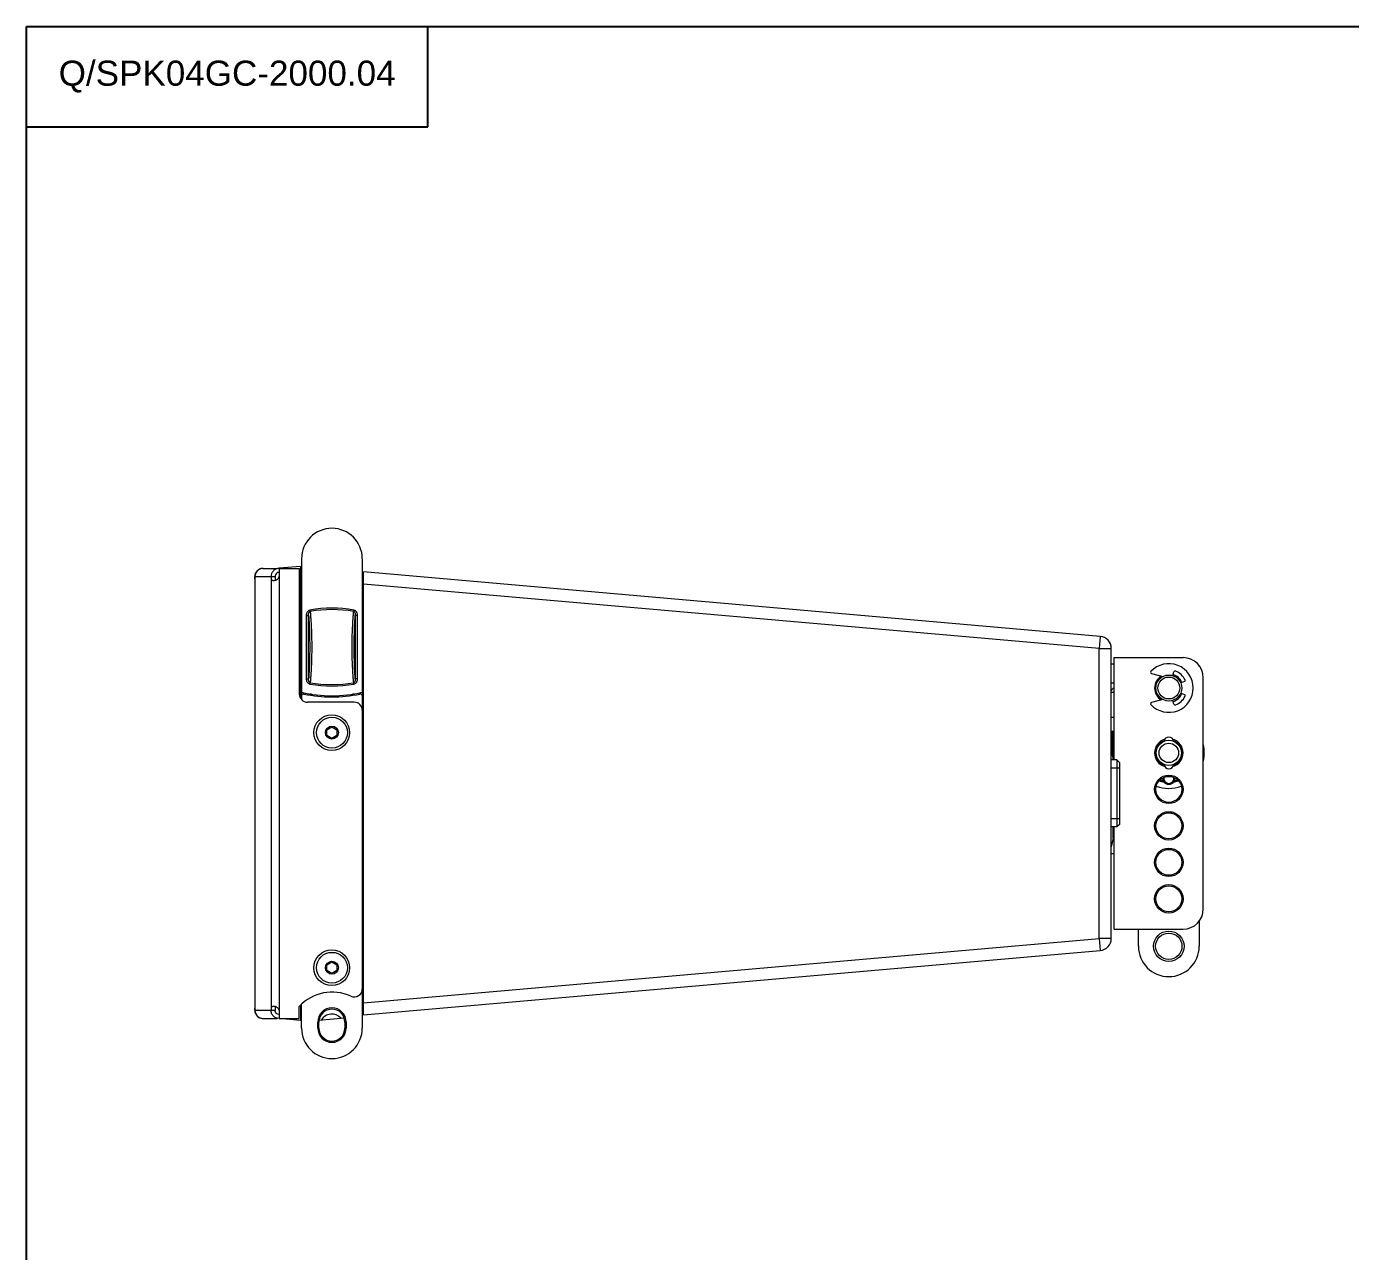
# Model space of a CAD drawing. Header units: millimetres. Extents: x 0 to 1040, y 0 to 735.
# Drawn here: x 0 to 326.6, y 432.9 to 735.1 of the extents above; entities that cross this region are included whole.
import ezdxf

# ---------------------------------------------------------------- set-up
doc = ezdxf.new("R2010")
doc.units = ezdxf.units.MM
doc.header["$LTSCALE"] = 0.1
doc.layers.get('0').update_dxf_attribs({"lineweight": 13})
doc.layers.add('图框', color=7, linetype='Continuous')
doc.styles.get("Standard").update_dxf_attribs({"font": 'arial.ttf'})

# ---------------------------------------------------------------- blocks, each defined once
blk = doc.blocks.new('A4-H')
at = {"layer": '图框'}
for p, q in [((28.287, 202.953), (28.287, 210.021)), ((0, 202.953), (28.287, 202.953))]:
    blk.add_line(p, q, dxfattribs=at)
blk.add_lwpolyline([(0, 210.021), (297, 210.021), (297, 0), (0, 0)], close=True, dxfattribs=at)
at = {"layer": '图框', "insert": (14.144, 206.487), "char_height": 1.76786, "width": 28.2872, "attachment_point": 5}
blk.add_mtext('Q/SPK04GC-2000.04', dxfattribs=at)

msp = doc.modelspace()

# ---------------------------------------------------------------- linework, layer by layer
at = {"lineweight": 9}
for p, q in [((58.3, 601.38), (61.83, 601.38)), ((67.6, 601.88), (62.3, 601.42)), ((62.31, 601.38), (62.31, 545.88)), ((62.31, 601.38), (67.3, 601.38)), ((64.38, 601.6), (64.38, 601.38)), ((67.3, 601.38), (67.3, 570.38)), ((67.6, 601.88), (67.6, 569.37)), ((67.85, 601.66), (67.6, 601.68)), ((67.85, 603.78), (67.85, 569.04)), ((82.85, 603.78), (82.85, 497.68)), ((56.3, 599.38), (56.3, 545.88)), ((56.3, 599.38), (61.31, 599.38)), ((56.36, 599.38), (56.36, 545.88)), ((60.32, 599.38), (60.32, 545.88)), ((83.1, 600.33), (82.85, 600.35)), ((83.1, 491.23), (83.1, 600.53)), ((264.86, 584.63), (83.1, 600.53)), ((264.6, 581.64), (83.1, 597.52)), ((69.1, 574.15), (69.1, 589.81)), ((69.1, 589.81), (69.59, 589.81)), ((69.59, 574.15), (69.59, 589.81)), ((69.91, 591.12), (69.98, 590.75)), ((80.79, 591.12), (80.73, 590.75)), ((81.11, 589.81), (81.11, 574.15)), ((81.61, 589.81), (81.11, 589.81)), ((81.61, 589.81), (81.61, 574.15)), ((264.86, 584.63), (264.6, 581.64)), ((264.6, 581.64), (267.6, 581.64)), ((264.6, 510.12), (264.6, 581.64)), ((267.6, 510.12), (267.6, 581.64)), ((268.3, 579.38), (285.3, 579.38)), ((268.3, 554.13), (268.3, 579.38)), ((267.6, 577.88), (268.3, 577.88)), ((277.53, 575.45), (280.32, 574.71)), ((282.79, 575.01), (283.06, 575.88)), ((69.1, 574.15), (69.59, 574.15)), ((69.91, 572.84), (69.98, 573.21)), ((80.79, 572.84), (80.73, 573.21)), ((81.61, 574.15), (81.11, 574.15)), ((268.3, 573.08), (267.6, 573.08)), ((285.67, 573.48), (284.84, 573.14)), ((290.3, 517.38), (290.3, 574.38)), ((80.85, 568.38), (69.3, 568.38)), ((267.6, 570.88), (268.3, 570.88)), ((280.32, 569.05), (277.53, 568.31)), ((283.06, 567.88), (282.79, 568.75)), ((284.84, 570.62), (285.67, 570.28)), ((74.1, 561.6), (75.35, 562.32)), ((75.35, 562.32), (76.6, 561.6)), ((267.6, 564.71), (268.3, 564.71)), ((74.1, 560.16), (74.1, 561.6)), ((75.35, 559.44), (74.1, 560.16)), ((76.6, 560.16), (75.35, 559.44)), ((76.6, 561.6), (76.6, 560.16)), ((267.6, 561.28), (267.8, 561.28)), ((267.8, 559.86), (267.6, 559.86)), ((268.1, 559.41), (267.6, 559.41)), ((267.8, 561.28), (267.8, 557.6)), ((268.1, 560.98), (268.1, 554.13)), ((268.3, 560.78), (268.1, 560.78)), ((268.1, 557.6), (267.8, 557.6)), ((268.3, 555.98), (268.1, 555.98)), ((269, 554.13), (267.6, 554.13)), ((269.6, 552.13), (267.6, 552.13)), ((268.1, 554.4), (268.05, 554.66)), ((268.09, 554.51), (268.09, 554.47)), ((268.09, 554.47), (268.1, 554.4)), ((268.1, 554.13), (268.1, 554.4)), ((269.6, 553.53), (269, 554.13)), ((269, 554.13), (269, 537.63)), ((269.6, 553.53), (269.6, 538.23)), ((280.49, 548.98), (280.67, 549.06)), ((280.63, 548.73), (280.79, 548.84)), ((282.97, 548.73), (282.81, 548.84)), ((283.12, 548.98), (282.94, 549.06)), ((56.3, 545.88), (56.3, 492.38)), ((56.36, 545.88), (56.36, 492.38)), ((60.32, 545.88), (60.32, 492.38)), ((62.31, 545.88), (62.31, 490.38)), ((269.6, 539.63), (267.6, 539.63)), ((269, 537.63), (267.6, 537.63)), ((268.1, 534.85), (268.1, 537.63)), ((268.1, 534.91), (268.1, 537.63)), ((268.3, 535.78), (268.1, 535.78)), ((268.3, 512.38), (268.3, 537.63)), ((269.6, 538.23), (269, 537.63)), ((268.1, 534.85), (267.6, 532.68)), ((268.1, 534.91), (268.1, 534.85)), ((268.3, 530.98), (267.6, 530.98)), ((289.3, 514.38), (289.3, 508.18)), ((83.1, 494.24), (264.6, 510.12)), ((267.6, 510.12), (264.6, 510.12)), ((264.6, 510.12), (264.86, 507.13)), ((268.3, 512.38), (285.3, 512.38)), ((274.3, 508.18), (274.3, 512.38)), ((83.1, 491.23), (264.86, 507.13)), ((74.1, 503.6), (75.35, 504.32)), ((74.1, 502.16), (74.1, 503.6)), ((75.35, 504.32), (76.6, 503.6)), ((76.6, 503.6), (76.6, 502.16)), ((75.35, 501.44), (74.1, 502.16)), ((76.6, 502.16), (75.35, 501.44)), ((82.85, 497.66), (82.85, 487.98)), ((67.3, 490.38), (67.3, 493.32)), ((67.6, 493.59), (67.6, 489.88)), ((67.85, 487.98), (67.85, 493.81)), ((56.3, 492.38), (61.31, 492.38)), ((58.3, 490.38), (61.83, 490.38)), ((67.6, 489.88), (62.3, 490.34)), ((62.31, 490.38), (67.3, 490.38)), ((64.38, 490.38), (64.38, 490.16)), ((67.6, 490.08), (67.85, 490.1)), ((72.22, 489.98), (78.36, 490.52)), ((82.85, 491.41), (83.1, 491.43)), ((71.85, 487.98), (71.85, 489.48)), ((71.85, 489.48), (72.15, 489.48)), ((71.85, 487.98), (72.15, 487.98)), ((72.15, 487.98), (72.15, 489.48)), ((78.55, 489.48), (78.55, 487.98)), ((78.85, 489.48), (78.55, 489.48)), ((78.85, 487.98), (78.55, 487.98)), ((78.85, 489.48), (78.85, 487.98))]:
    msp.add_line(p, q, dxfattribs=at)
for centre, radius in [((281.8, 571.88), 3.2), ((281.8, 571.88), 2.7), ((75.3, 560.88), 4.4), ((75.35, 560.88), 3.8), ((75.35, 560.88), 1.6), ((281.8, 555.88), 3.1), ((281.8, 555.88), 2.4), ((281.8, 546.88), 3.5), ((281.8, 546.88), 3.2), ((281.8, 537.88), 3.5), ((281.8, 537.88), 3.2), ((281.8, 528.88), 3.5), ((281.8, 528.88), 3.2), ((281.8, 519.88), 3.5), ((281.8, 519.88), 3.2), ((281.8, 508.18), 3.75), ((281.8, 508.18), 3.25), ((75.3, 502.88), 4.4), ((75.35, 502.88), 3.8), ((75.35, 502.88), 1.6)]:
    msp.add_circle(centre, radius, dxfattribs=at)
for centre, radius, start, end in [((75.35, 603.78), 7.5, 0, 180), ((58.3, 599.38), 2, 90, 180.0001), ((58.37, 599.38), 2, 126.7639, 180.0425), ((58.35, 599.4), 1.98, 125.5442, 126.7222), ((58.36, 599.39), 1.99, 110.4264, 125.5141), ((58.35, 599.4), 1.98, 101.8861, 110.3731), ((58.35, 599.39), 1.99, 90.0403, 101.9003), ((61.19, 599.74), 1.25, 308.5446, 310.3001), ((75.35, 560.12), 31.47, 80.045, 99.955), ((75.35, 561.08), 30.16, 79.7297, 100.2703), ((264.6, 581.64), 3, 0, 85), ((285.3, 574.38), 5, 0, 90), ((277.61, 575.74), 0.3, 137.3411, 255), ((281.8, 571.88), 6, 222.6589, 137.3411), ((282.51, 575.1), 0.3, 323.3651, 342.5), ((281.8, 571.88), 3.5, 22.4916, 72.4991), ((283.35, 575.79), 0.3, 68.404, 162.5), ((281.8, 571.88), 4.5, 26.596, 68.404), ((75.35, 603.84), 31.47, 260.045, 279.955), ((75.35, 602.88), 30.16, 259.7297, 280.2703), ((281.8, 571.88), 3.5, 122.7079, 237.2935), ((284.95, 572.86), 0.3, 112.5, 131.4421), ((285.56, 573.76), 0.3, 292.5, 26.596), ((69.3, 570.38), 2, 180, 270), ((75.35, 602.98), 33, 256.8634, 283.1366), ((68.35, 569.92), 0.5, 78.0115, 180), ((75.35, 602.88), 33.2, 258.0115, 281.9885), ((70.15, 569.58), 0.8, 81.1501, 127.5861), ((80.55, 569.58), 0.8, 52.4139, 98.8499), ((80.85, 566.38), 2, 0, 90), ((82.35, 569.92), 0.5, 0, 101.9885), ((282.51, 568.66), 0.3, 17.5, 35.7957), ((281.8, 571.88), 3.5, 287.5009, 337.5085), ((281.8, 571.88), 4.5, 291.596, 333.404), ((284.95, 570.9), 0.3, 229.5642, 247.5), ((285.56, 570), 0.3, 333.404, 67.5), ((277.61, 568.02), 0.3, 105, 222.6589), ((283.35, 567.98), 0.3, 197.5, 291.596), ((8.69, 507.12), 263.99, 11.0241, 11.2487), ((267.8, 560.98), 0.3, 0, 90), ((281.8, 555.88), 3.5, 106.7483, 253.2542), ((281.8, 555.88), 3.2, 111.3946, 248.6034), ((281.8, 558.58), 1.2, 7.805, 172.195), ((281.8, 555.88), 3.5, 286.7483, 73.2542), ((281.8, 555.88), 3.2, 291.3946, 68.6034), ((99.27, 524.51), 171.45, 10.1276, 10.9451), ((-120.59, 520.41), 390.16, 5.0145, 5.4691), ((281.8, 555.88), 8.75, 347.0344, 12.9656), ((281.8, 553.18), 1.2, 187.805, 352.195), ((281.8, 555.88), 7.25, 251.0699, 260.7028), ((281.8, 555.88), 7.03, 251.889, 259.1926), ((281.58, 549.56), 1.24, 172.7621, 181.1591), ((281.57, 549.56), 1.23, 172.4062, 172.7422), ((281.8, 549.58), 1.45, 204.6362, 216.1209), ((281.8, 549.58), 1.25, 168.9665, 11.064), ((281.8, 555.88), 7.25, 279.2972, 288.9301), ((281.8, 549.58), 1.45, 323.8791, 335.3638), ((281.8, 555.88), 7.03, 280.8074, 288.1085), ((282.04, 549.56), 1.23, 7.2708, 7.6035), ((282.03, 549.56), 1.24, 358.8263, 7.265), ((281.8, 555.88), 8.75, 249.3524, 290.6476), ((285.3, 517.38), 5, 270, 0), ((264.6, 510.12), 3, 275, 0), ((281.8, 508.18), 7.5, 180, 0), ((75.4, 485.88), 11, 65.214, 137.4226), ((80.85, 497.68), 2, 245.214, 0), ((58.3, 492.38), 2, 180, 270), ((58.37, 492.38), 2, 179.9575, 233.2361), ((58.35, 492.36), 1.98, 233.2778, 234.4558), ((58.36, 492.37), 1.99, 234.4859, 249.5736), ((58.35, 492.36), 1.98, 249.6269, 258.1139), ((58.35, 492.37), 1.99, 258.0997, 269.9597), ((75.35, 489.48), 3.5, 0, 180), ((75.35, 489.48), 3.2, 0, 180), ((75.3, 488.43), 3, 42.2434, 147.7566), ((75.35, 487.98), 7.5, 180, 0), ((75.35, 487.98), 3.5, 180, 0), ((75.35, 487.98), 3.2, 180, 0)]:
    msp.add_arc(centre, radius, start, end, dxfattribs=at)
for points, knots in [([(62.31, 601.38), (62.05, 601.38), (61.53, 601.28), (60.87, 600.83), (60.42, 600.17), (60.32, 599.64), (60.32, 599.38)], [0, 0, 0, 0, 0.249396, 0.499103, 0.749335, 1, 1, 1, 1]), ([(56.3, 599.38), (56.3, 599.36), (56.3, 599.27), (56.3, 599.18), (56.3, 599.12)], [0, 0, 0, 0, 0.259687, 1, 1, 1, 1]), ([(56.3, 599.12), (56.3, 599.08), (56.3, 599.01), (56.31, 598.93), (56.31, 598.88), (56.31, 598.86), (56.31, 598.85), (56.32, 598.84), (56.32, 598.84)], [0, 0, 0, 0, 0.417806, 0.732629, 0.845831, 0.928014, 0.978818, 1, 1, 1, 1]), ([(56.32, 598.84), (56.32, 598.84), (56.33, 598.86), (56.33, 598.88), (56.34, 598.93), (56.35, 599), (56.35, 599.08), (56.36, 599.21), (56.36, 599.31), (56.36, 599.38)], [0, 0, 0, 0, 0.021513, 0.076781, 0.165847, 0.286881, 0.436292, 0.610132, 1, 1, 1, 1]), ([(60.32, 599.38), (60.32, 599.23), (60.32, 598.98), (60.4, 598.68), (60.53, 598.53), (60.71, 598.43), (60.86, 598.41), (60.97, 598.41)], [0, 0, 0, 0, 0.329612, 0.564977, 0.663882, 0.764988, 1, 1, 1, 1]), ([(60.97, 598.41), (61.1, 598.41), (61.37, 598.45), (61.62, 598.55), (61.75, 598.62)], [0, 0, 0, 0, 0.467321, 1, 1, 1, 1]), ([(61.31, 599.38), (61.31, 599.35), (61.31, 599.22), (61.32, 599.09), (61.32, 598.99)], [0, 0, 0, 0, 0.253276, 1, 1, 1, 1]), ([(61.32, 598.99), (61.33, 598.9), (61.34, 598.73), (61.4, 598.56), (61.45, 598.5)], [0, 0, 0, 0, 0.54708, 1, 1, 1, 1]), ([(62.31, 600.38), (62.13, 600.38), (61.76, 600.28), (61.5, 599.99), (61.42, 599.83)], [0, 0, 0, 0, 0.499398, 1, 1, 1, 1]), ([(62, 598.78), (62.09, 598.86), (62.24, 599.03), (62.31, 599.27), (62.31, 599.38)], [0, 0, 0, 0, 0.499803, 1, 1, 1, 1]), ([(69.1, 589.81), (69.1, 589.95), (69.12, 590.23), (69.24, 590.56), (69.39, 590.8), (69.53, 590.95), (69.71, 591.06), (69.84, 591.1), (69.91, 591.12)], [0, 0, 0, 0, 0.249953, 0.499629, 0.62475, 0.749849, 0.874937, 1, 1, 1, 1]), ([(69.59, 589.81), (69.59, 589.9), (69.59, 590.04), (69.62, 590.21), (69.65, 590.34), (69.69, 590.47), (69.75, 590.59), (69.85, 590.7), (69.93, 590.74), (69.98, 590.75)], [0, 0, 0, 0, 0.247005, 0.370765, 0.494823, 0.619377, 0.744762, 0.871527, 1, 1, 1, 1]), ([(69.59, 589.81), (69.64, 589.25), (69.72, 588.04), (69.8, 586.15), (69.85, 584.1), (69.87, 581.98), (69.85, 579.86), (69.8, 577.82), (69.72, 575.92), (69.64, 574.71), (69.59, 574.15)], [0, 0, 0, 0, 0.108583, 0.231158, 0.363217, 0.500005, 0.636792, 0.768851, 0.891422, 1, 1, 1, 1]), ([(69.98, 590.75), (70.01, 590.46), (70.07, 589.85), (70.17, 588.52), (70.27, 586.71), (70.35, 584.4), (70.37, 581.98), (70.35, 579.56), (70.27, 577.25), (70.17, 575.44), (70.07, 574.11), (70.01, 573.5), (69.98, 573.21)], [0, 0, 0, 0, 0.050017, 0.104963, 0.226971, 0.360588, 0.500003, 0.639418, 0.773035, 0.895038, 0.949982, 1, 1, 1, 1]), ([(80.73, 573.21), (80.7, 573.5), (80.64, 574.11), (80.53, 575.44), (80.43, 577.25), (80.36, 579.56), (80.34, 581.98), (80.36, 584.4), (80.43, 586.71), (80.53, 588.52), (80.64, 589.85), (80.7, 590.46), (80.73, 590.75)], [0, 0, 0, 0, 0.050017, 0.104963, 0.226971, 0.360588, 0.500003, 0.639418, 0.773035, 0.895038, 0.949982, 1, 1, 1, 1]), ([(80.73, 590.75), (80.78, 590.74), (80.86, 590.7), (80.95, 590.59), (81.02, 590.47), (81.06, 590.34), (81.09, 590.21), (81.11, 590.04), (81.12, 589.9), (81.11, 589.81)], [0, 0, 0, 0, 0.128449, 0.255265, 0.380709, 0.505282, 0.629328, 0.753073, 1, 1, 1, 1]), ([(80.79, 591.12), (80.86, 591.1), (81, 591.06), (81.17, 590.95), (81.32, 590.8), (81.47, 590.56), (81.58, 590.23), (81.61, 589.95), (81.61, 589.81)], [0, 0, 0, 0, 0.125043, 0.250152, 0.375301, 0.500468, 0.75018, 1, 1, 1, 1]), ([(81.11, 574.15), (81.07, 574.71), (80.99, 575.92), (80.9, 577.82), (80.85, 579.86), (80.84, 581.98), (80.85, 584.1), (80.9, 586.15), (80.99, 588.04), (81.07, 589.25), (81.11, 589.81)], [0, 0, 0, 0, 0.108583, 0.231158, 0.363217, 0.500004, 0.636792, 0.768851, 0.891422, 1, 1, 1, 1]), ([(69.91, 572.84), (69.84, 572.86), (69.71, 572.9), (69.53, 573.01), (69.39, 573.17), (69.24, 573.4), (69.12, 573.73), (69.1, 574.01), (69.1, 574.15)], [0, 0, 0, 0, 0.125043, 0.250152, 0.375301, 0.500468, 0.75018, 1, 1, 1, 1]), ([(69.98, 573.21), (69.93, 573.22), (69.85, 573.26), (69.75, 573.37), (69.69, 573.49), (69.65, 573.62), (69.62, 573.75), (69.59, 573.92), (69.59, 574.06), (69.59, 574.15)], [0, 0, 0, 0, 0.128449, 0.255265, 0.380709, 0.505282, 0.629328, 0.753073, 1, 1, 1, 1]), ([(81.11, 574.15), (81.12, 574.06), (81.11, 573.92), (81.09, 573.75), (81.06, 573.62), (81.02, 573.49), (80.95, 573.37), (80.86, 573.26), (80.78, 573.22), (80.73, 573.21)], [0, 0, 0, 0, 0.247005, 0.370765, 0.494823, 0.619377, 0.744762, 0.871527, 1, 1, 1, 1]), ([(81.61, 574.15), (81.61, 574.01), (81.58, 573.73), (81.47, 573.4), (81.32, 573.17), (81.17, 573.01), (81, 572.9), (80.86, 572.86), (80.79, 572.84)], [0, 0, 0, 0, 0.249953, 0.499629, 0.62475, 0.749849, 0.874937, 1, 1, 1, 1]), ([(267.67, 571.25), (267.7, 571.33), (267.77, 571.46), (267.92, 571.65), (268.1, 571.82), (268.23, 571.92), (268.3, 571.97)], [0, 0, 0, 0, 0.235959, 0.47862, 0.732885, 1, 1, 1, 1]), ([(268.1, 559.59), (268.1, 559.62), (268.09, 559.7), (268.02, 559.79), (267.92, 559.85), (267.84, 559.86), (267.8, 559.86)], [0, 0, 0, 0, 0.238739, 0.484225, 0.738946, 1, 1, 1, 1]), ([(280.49, 548.98), (280.44, 549.06), (280.37, 549.25), (280.35, 549.44), (280.34, 549.54)], [0, 0, 0, 0, 0.502733, 1, 1, 1, 1]), ([(282.97, 548.73), (282.91, 548.63), (282.76, 548.44), (282.48, 548.22), (282.16, 548.09), (281.8, 548.04), (281.45, 548.09), (281.12, 548.22), (280.84, 548.44), (280.69, 548.63), (280.63, 548.73)], [0, 0, 0, 0, 0.125332, 0.249999, 0.374751, 0.500102, 0.625461, 0.750186, 0.874763, 1, 1, 1, 1]), ([(283.26, 549.54), (283.26, 549.44), (283.23, 549.25), (283.17, 549.06), (283.12, 548.98)], [0, 0, 0, 0, 0.49714, 1, 1, 1, 1]), ([(60.97, 493.35), (60.86, 493.35), (60.71, 493.33), (60.53, 493.23), (60.4, 493.09), (60.32, 492.78), (60.32, 492.53), (60.32, 492.38)], [0, 0, 0, 0, 0.235012, 0.336118, 0.435024, 0.670388, 1, 1, 1, 1]), ([(61.18, 493.33), (61.16, 493.33), (61.09, 493.34), (61.02, 493.35), (60.97, 493.35)], [0, 0, 0, 0, 0.26, 1, 1, 1, 1]), ([(61.75, 493.14), (61.7, 493.17), (61.52, 493.25), (61.32, 493.31), (61.18, 493.33)], [0, 0, 0, 0, 0.264096, 1, 1, 1, 1]), ([(61.45, 493.26), (61.4, 493.2), (61.34, 493.03), (61.33, 492.86), (61.32, 492.77)], [0, 0, 0, 0, 0.452919, 1, 1, 1, 1]), ([(56.32, 492.92), (56.31, 492.92), (56.31, 492.9), (56.31, 492.88), (56.31, 492.83), (56.3, 492.76), (56.3, 492.68), (56.3, 492.55), (56.3, 492.45), (56.3, 492.38)], [0, 0, 0, 0, 0.020588, 0.075058, 0.163619, 0.28448, 0.434073, 0.608431, 1, 1, 1, 1]), ([(56.34, 492.85), (56.34, 492.86), (56.33, 492.87), (56.33, 492.9), (56.32, 492.91), (56.32, 492.92), (56.32, 492.92)], [0, 0, 0, 0, 0.419956, 0.726539, 0.918186, 1, 1, 1, 1]), ([(56.36, 492.64), (56.35, 492.66), (56.35, 492.73), (56.34, 492.8), (56.34, 492.85)], [0, 0, 0, 0, 0.299441, 1, 1, 1, 1]), ([(56.36, 492.38), (56.36, 492.4), (56.36, 492.49), (56.36, 492.58), (56.36, 492.64)], [0, 0, 0, 0, 0.259573, 1, 1, 1, 1]), ([(62.31, 490.38), (62.05, 490.38), (61.53, 490.48), (60.87, 490.93), (60.42, 491.59), (60.32, 492.12), (60.32, 492.38)], [0, 0, 0, 0, 0.249396, 0.499103, 0.749335, 1, 1, 1, 1]), ([(61.32, 492.77), (61.32, 492.74), (61.32, 492.61), (61.31, 492.48), (61.31, 492.38)], [0, 0, 0, 0, 0.245035, 1, 1, 1, 1]), ([(62.31, 491.38), (62.13, 491.38), (61.76, 491.48), (61.5, 491.77), (61.42, 491.93)], [0, 0, 0, 0, 0.499398, 1, 1, 1, 1]), ([(62.31, 492.38), (62.31, 492.5), (62.24, 492.73), (62.09, 492.9), (62, 492.98)], [0, 0, 0, 0, 0.500197, 1, 1, 1, 1])]:
    msp.add_open_spline(points, degree=3, knots=knots, dxfattribs=at)
for points in [[(61.42, 599.83), (61.35, 599.69), (61.31, 599.53), (61.31, 599.38)], [(61.75, 598.62), (61.83, 598.66), (61.9, 598.71), (61.97, 598.76)], [(268.1, 554.4), (268.1, 554.39), (268.1, 554.37), (268.1, 554.35)], [(61.42, 491.93), (61.35, 492.07), (61.31, 492.23), (61.31, 492.38)], [(62, 492.98), (61.92, 493.04), (61.84, 493.1), (61.75, 493.14)]]:
    msp.add_open_spline(points, degree=3, dxfattribs=at)

# ---------------------------------------------------------------- block references
at = {"layer": '图框', "xscale": 3.5, "yscale": 3.5, "zscale": 3.5}
msp.add_blockref('A4-H', (0, 0), dxfattribs=at)

doc.saveas('drawing.dxf')
